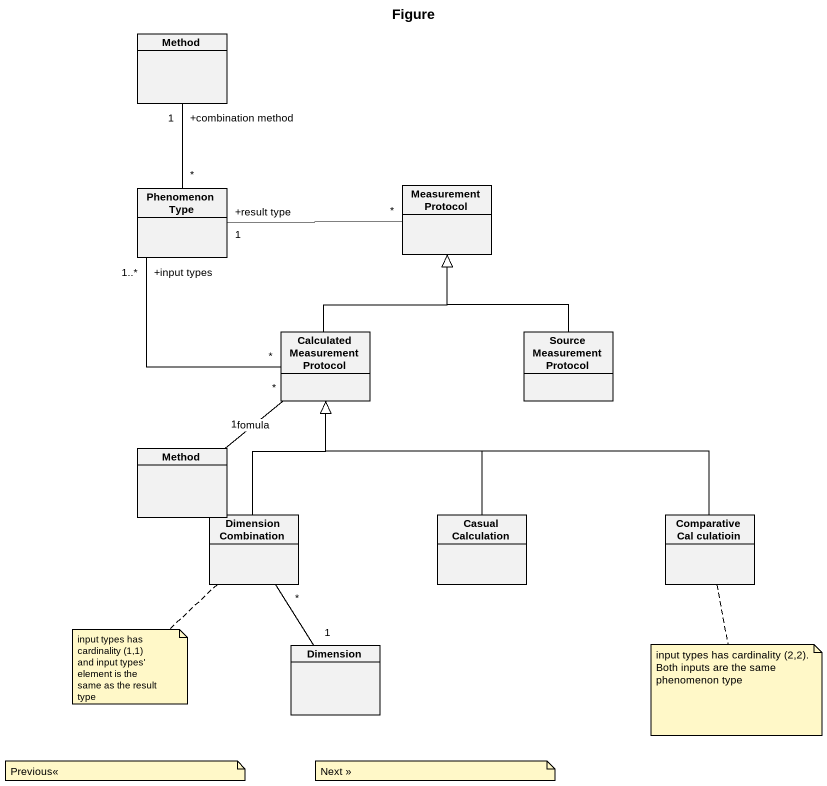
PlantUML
@startuml
title Figure
hide circle
hide empty members
class Method
class "Phenomenon Type" as Phenomenon_Type
class "Measurement Protocol" as Measurement_Protocol
class "Calculated Measurement Protocol" as Calculated_Measurement
class "Source Measurement Protocol" as Source_Measurement_Protocol
class "Method" as Method_2
class "Dimension Combination" as Dimension_Combination
class "Casual Calculation" as Casual_Calculation
class "Comparative Cal culatioin" as Comparative_Cal_culatioin
class Dimension
Method "+combination method\n1" -- "*" Phenomenon_Type
Phenomenon_Type "+result type\n1" -right- "*" Measurement_Protocol
Phenomenon_Type "+input types\n1..*" -- "*" Calculated_Measurement
Calculated_Measurement -up-|> Measurement_Protocol
Source_Measurement_Protocol -up-|> Measurement_Protocol
Method_2 "1" -up- "*" Calculated_Measurement : fomula
Dimension_Combination -up-|> Calculated_Measurement
Casual_Calculation -up-|> Calculated_Measurement
Comparative_Cal_culatioin -left-|> Calculated_Measurement
Dimension "1" -up- "*" Dimension_Combination
note bottom of Dimension_Combination
  input types has cardinality (1,1)
  and input types' element is the
  same as the result type
end note
note bottom of Comparative_Cal_culatioin
  input types has cardinality (2,2).
  Both inputs are the same
  phenomenon type
end note
note as N3
  Previous<<
end note
note as N4
  Next >>
end note
@enduml
